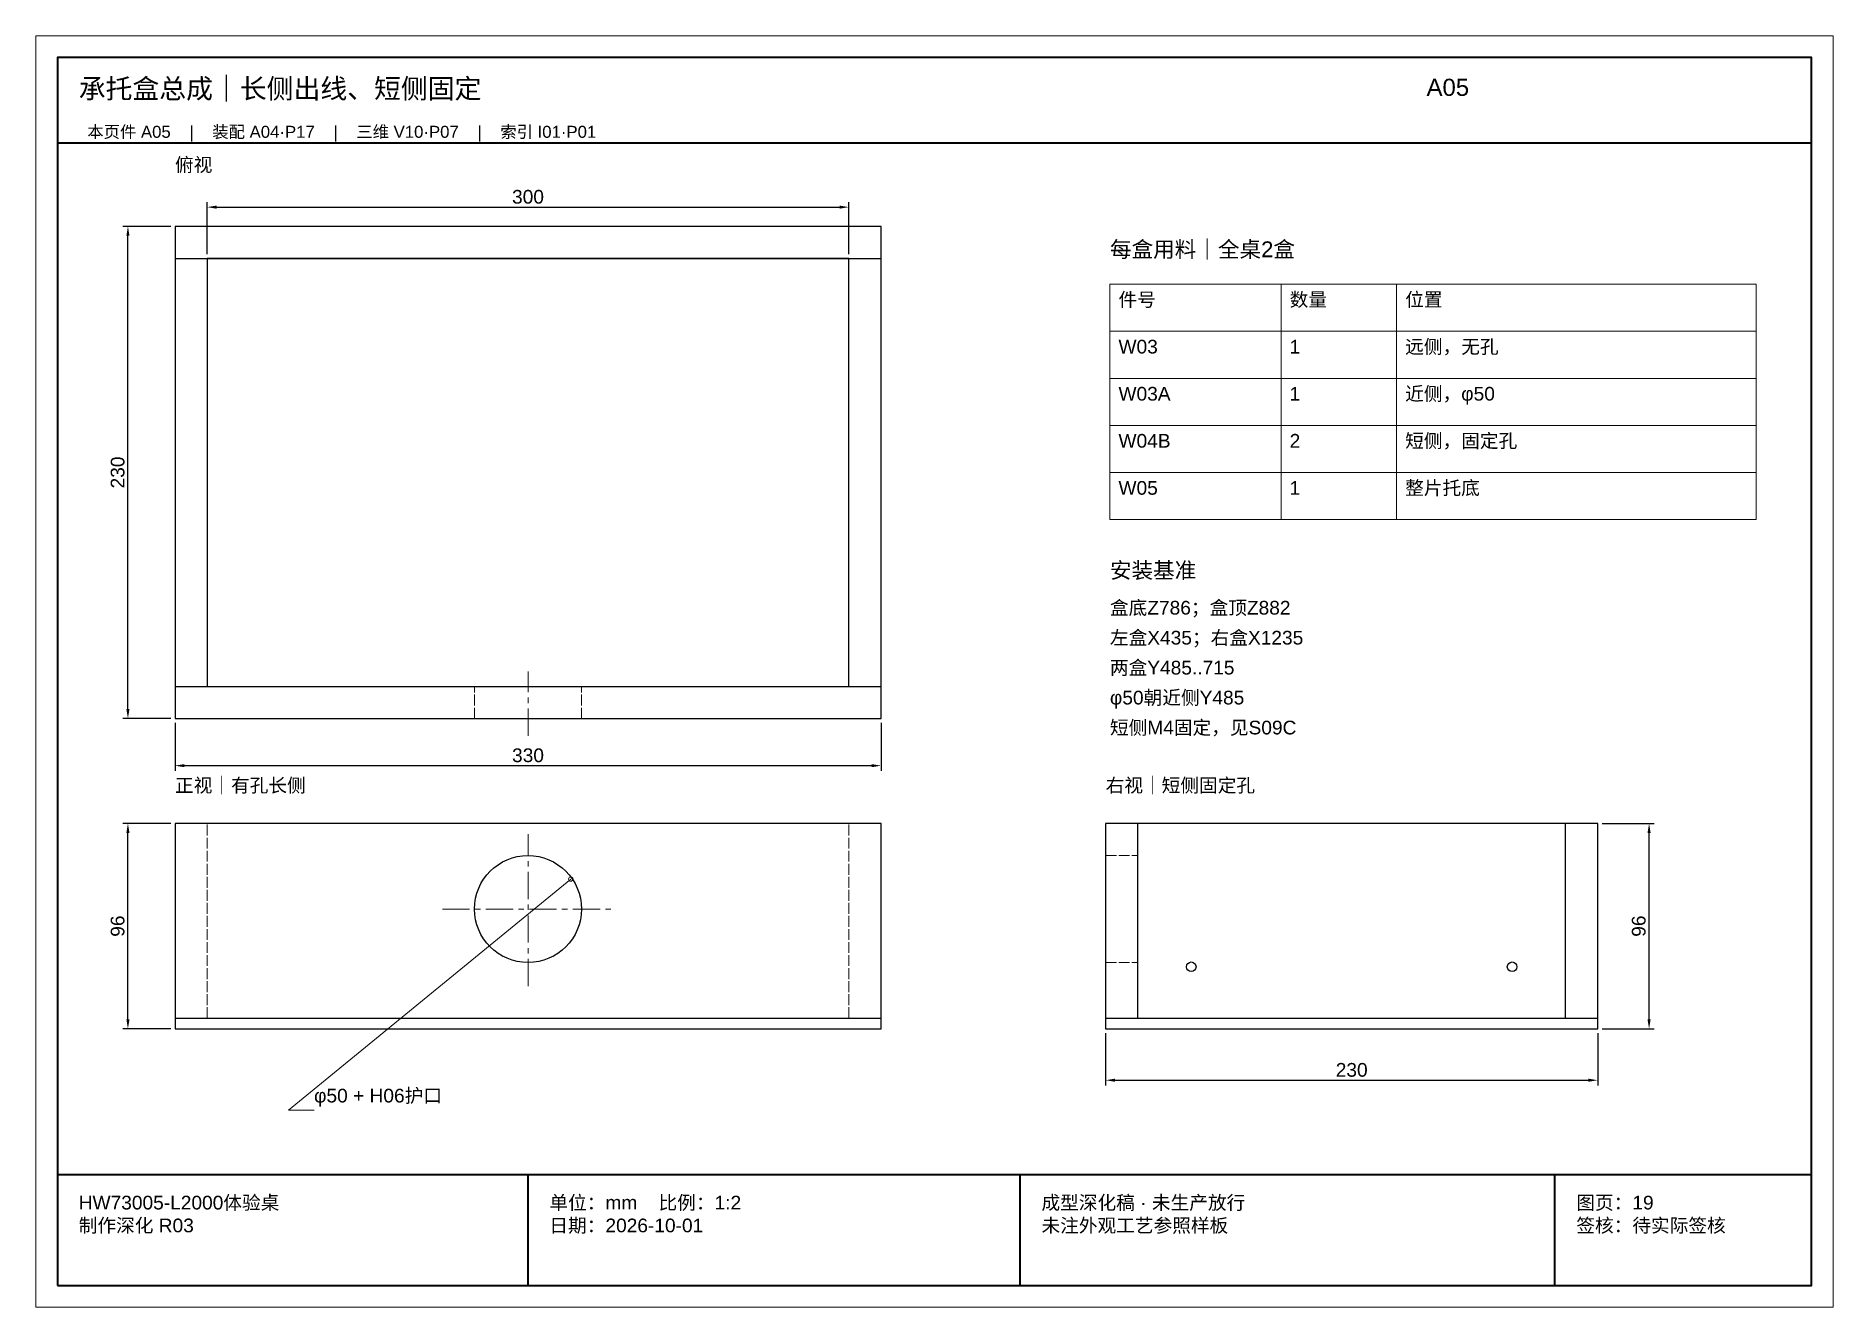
# Paper-space layout 'A05' of a CAD drawing. Header units: millimetres. Extents: x 0 to 420, y 0 to 297.
# The model-space entities are those that its viewports show. They can reach past a viewport. Long polylines and large blocks are cut down to what shows.
import ezdxf

# ---------------------------------------------------------------- set-up
doc = ezdxf.new("R2010")
doc.units = ezdxf.units.MM
doc.linetypes.add('CENTER', pattern=[5.08, 3.175, -0.635, 0.635, -0.635])
doc.linetypes.add('DASHED', pattern=[1.524, 1.27, -0.254])
for name, color, linetype, lineweight in [('CENTER', 8, 'CENTER', 13), ('DIM', 7, 'Continuous', 13), ('FRAME', 7, 'Continuous', 35), ('HIDDEN', 8, 'DASHED', 13), ('NOTE', 7, 'Continuous', 18), ('OUTLINE', 7, 'Continuous', 25)]:
    doc.layers.add(name, color=color, linetype=linetype, lineweight=lineweight)
doc.styles.add('CN', font='Arial Unicode.ttf')
doc.dimstyles.new('D2_A3', dxfattribs={"dimtxt": 6.4, "dimasz": 4.4, "dimexe": 2.4, "dimexo": 2, "dimgap": 1.6, "dimtad": 1, "dimdsep": 46, "dimtxsty": 'CN', "dimcen": 2.5, "dimclrd": 7, "dimclre": 7, "dimclrt": 7, "dimazin": 3, "dimtfac": 1, "dimtmove": 0, "dimatfit": 3})

msp = doc.modelspace()

# ---------------------------------------------------------------- linework, layer by layer
at = {"layer": 'CENTER'}
for p, q in [((36230, 267), (36230, 297)), ((36230, 150), (36230, 221)), ((36190, 186), (36270, 186))]:
    msp.add_line(p, q, dxfattribs=at)
at = {"layer": 'DIM'}
for points in [[(36502, 456), (36582, 456), (36582, 478), (36502, 478)], [(36582, 456), (36636, 456), (36636, 478), (36582, 478)], [(36636, 456), (36804, 456), (36804, 478), (36636, 478)], [(36502, 434), (36582, 434), (36582, 456), (36502, 456)], [(36582, 434), (36636, 434), (36636, 456), (36582, 456)], [(36636, 434), (36804, 434), (36804, 456), (36636, 456)], [(36502, 412), (36582, 412), (36582, 434), (36502, 434)], [(36582, 412), (36636, 412), (36636, 434), (36582, 434)], [(36636, 412), (36804, 412), (36804, 434), (36636, 434)], [(36502, 390), (36582, 390), (36582, 412), (36502, 412)], [(36582, 390), (36636, 390), (36636, 412), (36582, 412)], [(36636, 390), (36804, 390), (36804, 412), (36636, 412)], [(36502, 368), (36582, 368), (36582, 390), (36502, 390)], [(36582, 368), (36636, 368), (36636, 390), (36582, 390)], [(36636, 368), (36804, 368), (36804, 390), (36636, 390)]]:
    msp.add_lwpolyline(points, close=True, dxfattribs=at)
msp.add_lwpolyline([(36250, 200), (36118, 92), (36130, 92)], dxfattribs=at)
msp.add_circle((36250, 200), 1, dxfattribs=at)
at = {"layer": 'FRAME'}
for p, q in [((36010, 544), (36830, 544)), ((36010, 62), (36830, 62)), ((36230, 10), (36230, 62)), ((36460, 10), (36460, 62)), ((36710, 10), (36710, 62))]:
    msp.add_line(p, q, dxfattribs=at)
msp.add_lwpolyline([(36010, 10), (36830, 10), (36830, 584), (36010, 584)], close=True, dxfattribs=at)
at = {"layer": 'HIDDEN'}
for p, q in [((36205, 275), (36205, 290)), ((36255, 275), (36255, 290)), ((36080, 135), (36080, 226)), ((36380, 135), (36380, 226)), ((36500, 211), (36515, 211)), ((36500, 161), (36515, 161))]:
    msp.add_line(p, q, dxfattribs=at)
at = {"layer": 'OUTLINE'}
for p, q in [((36065, 490), (36395, 490)), ((36065, 290), (36395, 290)), ((36515, 135), (36515, 226)), ((36715, 135), (36715, 226)), ((36065, 135), (36395, 135)), ((36500, 135), (36730, 135))]:
    msp.add_line(p, q, dxfattribs=at)
for points in [[(36065, 275), (36395, 275), (36395, 505), (36065, 505)], [(36080, 290), (36380, 290), (36380, 490), (36080, 490)], [(36065, 130), (36395, 130), (36395, 226), (36065, 226)], [(36500, 130), (36730, 130), (36730, 226), (36500, 226)]]:
    msp.add_lwpolyline(points, close=True, dxfattribs=at)
for centre, radius in [((36230, 186), 25), ((36540, 159), 2.25), ((36690, 159), 2.25)]:
    msp.add_circle(centre, radius, dxfattribs=at)

# ---------------------------------------------------------------- texts
at = {"layer": 'NOTE', "attachment_point": 1, "style": 'CN'}
for s, insert, char_height, width in [('承托盒总成｜长侧出线、短侧固定', (36020, 574), 9.2, 620), ('A05', (36650, 574), 8, 180), ('本页件 A05    |    装配 A04·P17    |    三维 V10·P07    |    索引 I01·P01', (36024, 552), 5.6, 792), ('俯视', (36065, 537), 6.4, 220), ('每盒用料｜全桌2盒', (36502, 498), 7.4, 302), ('件号', (36506, 474), 6.4, 72), ('数量', (36586, 474), 6.4, 46), ('位置', (36640, 474), 6.4, 160), ('W03', (36506, 452), 6.4, 72), ('1', (36586, 452), 6.4, 46), ('远侧，无孔', (36640, 452), 6.4, 160), ('W03A', (36506, 430), 6.4, 72), ('1', (36586, 430), 6.4, 46), ('近侧，φ50', (36640, 430), 6.4, 160), ('W04B', (36506, 408), 6.4, 72), ('2', (36586, 408), 6.4, 46), ('短侧，固定孔', (36640, 408), 6.4, 160), ('整片托底', (36640, 386), 6.4, 160), ('W05', (36506, 386), 6.4, 72), ('1', (36586, 386), 6.4, 46), ('安装基准', (36502, 348), 7.4, 304), ('盒底Z786；盒顶Z882', (36502, 330), 6.4, 304), ('左盒X435；右盒X1235', (36502, 316), 6.4, 304), ('两盒Y485..715', (36502, 302), 6.4, 304), ('φ50朝近侧Y485', (36502, 288), 6.4, 304), ('短侧M4固定，见S09C', (36502, 274), 6.4, 304), ('正视｜有孔长侧', (36065, 247), 6.4, 220), ('右视｜短侧固定孔', (36500, 247), 6.4, 220), ('φ50 + H06护口', (36130, 102), 6.4, 230), ('HW73005-L2000体验桌\\P制作深化 R03', (36020, 52), 6.4, 200), ('单位：mm    比例：1:2\\P日期：2026-10-01', (36240, 52), 6.4, 210), ('成型深化稿 · 未生产放行\\P未注外观工艺参照样板', (36470, 52), 6.4, 230), ('图页：19\\P签核：待实际签核', (36720, 52), 6.4, 110)]:
    msp.add_mtext(s, dxfattribs=dict(at, insert=insert, char_height=char_height, width=width))

# ---------------------------------------------------------------- dimensions: what is measured, and where the dimension line sits
at = {"layer": 'DIM'}
for base, p1, p2 in [((36080, 514), (36080, 490), (36380, 490)), ((36065, 253), (36065, 275), (36395, 275)), ((36500, 106), (36500, 130), (36730, 130))]:
    msp.add_linear_dim(base=base, p1=p1, p2=p2, dimstyle='D2_A3', dxfattribs=at).render()
for base, p1, p2 in [((36043, 275), (36065, 275), (36065, 505)), ((36043, 130), (36065, 130), (36065, 226)), ((36754, 130), (36730, 130), (36730, 226))]:
    msp.add_linear_dim(base=base, p1=p1, p2=p2, angle=90, dimstyle='D2_A3', dxfattribs=at).render()

psp = doc.layouts.new('A05')

# ---------------------------------------------------------------- viewports
at = {"layer": 'Defpoints'}
psp.add_viewport(center=(210, 148.5), size=(420, 297), view_center_point=(36420, 297), view_height=594, dxfattribs=at)

doc.saveas('drawing.dxf')
